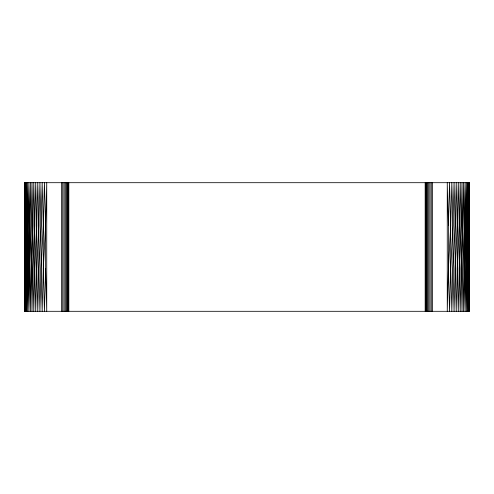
<?xml version="1.0" encoding="UTF-8"?>
<svg xmlns="http://www.w3.org/2000/svg" width="494" height="494" viewBox="0 0 494 494"><rect width="100%" height="100%" fill="white"/><g stroke="black" fill="none" stroke-linecap="round" stroke-linejoin="round"><path stroke-width="0.74" d="M24.7 311.3L24.7 182.7L469.3 182.7L469.3 311.3L24.7 311.3L25.182 182.7L25.182 311.3L24.824 182.7L24.947 263.839M469.053 261.246L469.3 182.7L469.053 273.028M469.053 281.45L469.3 182.7M469.028 268.433L468.818 311.3L468.818 182.7L469.3 311.3M45.59 268.433L46.745 311.3L46.745 182.7L45.59 225.567L43.299 268.433L42.163 311.3L41.039 268.433L41.039 225.567L39.934 182.7L38.847 225.567L36.735 268.433L35.722 311.3L34.741 268.433L34.741 225.567L33.79 182.7L32.87 225.567L31.159 268.433L30.362 311.3L28.911 182.7L26.608 311.3L26.163 268.433L27.652 182.7L28.911 311.3L29.615 268.433L31.159 225.567L31.993 182.7L32.87 225.567L32.87 268.433L33.79 311.3L34.741 268.433L36.735 225.567L37.779 182.7L38.847 225.567L38.847 268.433L39.934 311.3L41.039 268.433L43.299 225.567L44.441 182.7L45.59 225.567L45.59 268.433L44.441 311.3L43.299 268.433L43.299 225.567L42.163 182.7L41.039 225.567L38.847 268.433L37.779 311.3L36.735 268.433L36.735 225.567L35.722 182.7L34.741 225.567L32.87 268.433L31.993 311.3L30.362 182.7L27.652 311.3L26.608 182.7L25.453 268.433L25.781 311.3L26.163 268.433L25.781 182.7L24.824 311.3L24.731 268.433M448.41 225.567L447.255 182.7L447.255 311.3L448.41 268.433L450.701 225.567L451.837 182.7L452.961 225.567L452.961 268.433L454.066 311.3L455.153 268.433L457.265 225.567L458.278 182.7L459.259 225.567L459.259 268.433L460.21 311.3L461.13 268.433L462.841 225.567L463.638 182.7L465.089 311.3L467.392 182.7L467.837 225.567L466.348 311.3L465.089 182.7L464.385 225.567L462.841 268.433L462.007 311.3L461.13 268.433L461.13 225.567L460.21 182.7L459.259 225.567L457.265 268.433L456.221 311.3L455.153 268.433L455.153 225.567L454.066 182.7L452.961 225.567L450.701 268.433L449.559 311.3L448.41 268.433L448.41 225.567L449.559 182.7L450.701 225.567L450.701 268.433L451.837 311.3L452.961 268.433L455.153 225.567L456.221 182.7L457.265 225.567L457.265 268.433L458.278 311.3L459.259 268.433L461.13 225.567L462.007 182.7L463.638 311.3L466.348 182.7L467.392 311.3L468.547 225.567L468.219 182.7L467.837 225.567L468.219 311.3L469.189 182.7L468.936 247M469.177 182.7L469.269 225.567M24.7 182.7L24.731 225.567M432.559 182.7L432.559 311.3M431.281 182.7L431.281 311.3M430.046 182.7L430.046 311.3M428.885 182.7L428.885 311.3M427.835 182.7L427.835 311.3M426.927 182.7L426.927 311.3M426.192 182.7L426.192 311.3M425.649 182.7L425.649 311.3M425.322 182.7L425.322 311.3M425.211 182.7L425.211 311.3M68.79 182.7L68.79 311.3M68.678 182.7L68.678 311.3M68.351 182.7L68.351 311.3M67.808 182.7L67.808 311.3M67.073 182.7L67.073 311.3M66.165 182.7L66.165 311.3M65.115 182.7L65.115 311.3M63.954 182.7L63.954 311.3M62.719 182.7L62.719 311.3M61.441 182.7L61.441 311.3"/></g></svg>
